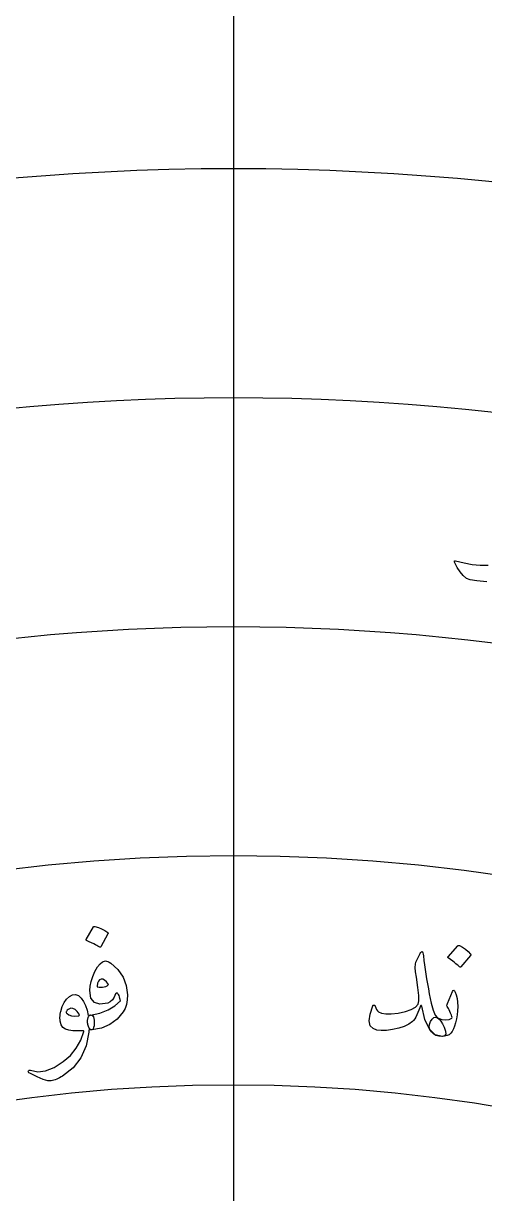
# Model space of a CAD drawing. Header units: millimetres. Extents: x -150 to 150, y -150 to 184.
# Drawn here: x -9.4 to 11.3, y 66.1 to 118.7 of the extents above; entities that cross this region are included whole.
import ezdxf

# ---------------------------------------------------------------- set-up
doc = ezdxf.new("R2010")
doc.units = ezdxf.units.MM
for name, color, linetype in [('ENGRAVE', 7, 'Continuous'), ('ENGRAVE_FINE', 8, 'Continuous'), ('GUIDE', 3, 'Continuous'), ('TEXT', 5, 'Continuous')]:
    doc.layers.add(name, color=color, linetype=linetype)

msp = doc.modelspace()

# ---------------------------------------------------------------- linework, layer by layer
at = {"layer": 'ENGRAVE'}
for radius in [132.75, 112.1737, 91.5975, 71.0212]:
    msp.add_circle((0, 0), radius, dxfattribs=at)
at = {"layer": 'ENGRAVE_FINE'}
for points in [[(0, 132.75), (0, 112.1737)], [(0, 112.1737), (0, 91.5975)], [(0, 91.5975), (0, 71.0212)], [(0, 71.0213), (0, 50.445)]]:
    msp.add_lwpolyline(points, dxfattribs=at)
for radius in [122.4619, 101.8856, 81.3094]:
    msp.add_circle((0, 0), radius, dxfattribs=at)
at = {"layer": 'GUIDE'}
msp.add_circle((0, 0), 137.25, dxfattribs=at)
at = {"layer": 'TEXT'}
msp.add_lwpolyline([(11.3706, 93.601), (10.9247, 93.6504), (10.6231, 93.7038), (10.4657, 93.7626), (10.3147, 93.8939), (10.1752, 94.0582), (10.047, 94.2556), (9.9302, 94.4861), (9.9196, 94.5223), (9.9233, 94.5448), (9.9414, 94.5536), (9.9739, 94.5488), (10.3511, 94.4531), (10.7193, 94.3886), (11.079, 94.3555), (11.4304, 94.3538)], dxfattribs=at)
for points in [[(-6.2737, 78.1113), (-6.2648, 78.1214), (-6.2517, 78.128), (-6.2345, 78.1312), (-6.2131, 78.1311), (-6.0583, 78.0845), (-5.9114, 78.024), (-5.7724, 77.9496), (-5.6415, 77.8614), (-5.6284, 77.8474), (-5.622, 77.833), (-5.6224, 77.818), (-5.6295, 77.8026), (-5.9479, 77.2123), (-5.9602, 77.1978), (-5.9771, 77.1933), (-5.9987, 77.1986), (-6.0248, 77.2138), (-6.0475, 77.2269), (-6.0831, 77.2465), (-6.1318, 77.2725), (-6.1936, 77.3048), (-6.2693, 77.3435), (-6.3602, 77.3883), (-6.4661, 77.4392), (-6.5871, 77.4961), (-6.6034, 77.5059), (-6.612, 77.5164), (-6.613, 77.5275), (-6.6063, 77.5393)], [(10.0786, 77.2622), (10.0894, 77.2702), (10.1035, 77.274), (10.1209, 77.2736), (10.1417, 77.269), (10.2826, 77.1913), (10.4128, 77.1016), (10.5325, 77), (10.6414, 76.8865), (10.6513, 76.8702), (10.6545, 76.8547), (10.651, 76.8402), (10.6409, 76.8266), (10.2086, 76.3152), (10.1936, 76.3036), (10.1762, 76.3027), (10.1564, 76.3124), (10.1341, 76.3327), (10.1148, 76.3502), (10.0842, 76.3768), (10.0423, 76.4123), (9.9889, 76.4568), (9.9233, 76.5103), (9.8443, 76.573), (9.7519, 76.6447), (9.646, 76.7256), (9.6322, 76.7385), (9.626, 76.7505), (9.6274, 76.7616), (9.6364, 76.7717)], [(8.5309, 76.8052), (8.553, 76.6066), (8.5783, 76.4044), (8.6067, 76.1985), (8.6382, 75.9889), (8.6727, 75.7748), (8.7101, 75.5551), (8.7502, 75.33), (8.7931, 75.0993), (8.8843, 74.6824), (8.9741, 74.3665), (9.0631, 74.1517), (9.1518, 74.0378), (9.2327, 73.9664), (9.3111, 73.8699), (9.3871, 73.7484), (9.4604, 73.6017), (9.5243, 73.4234), (9.5316, 73.2946), (9.4826, 73.2152), (9.3775, 73.1852), (9.0597, 73.2589), (8.8008, 73.5113), (8.5989, 73.9431), (8.4528, 74.5548), (8.4493, 74.565), (8.4436, 74.5727), (8.4358, 74.5777), (8.4258, 74.5803), (8.4182, 74.5797), (8.4104, 74.5764), (8.4022, 74.5703), (8.3938, 74.5614), (8.3623, 74.4687), (8.3257, 74.3708), (8.284, 74.268), (8.2372, 74.1601), (8.1879, 74.0585), (8.1388, 73.9746), (8.0899, 73.9085), (8.0411, 73.86), (7.8722, 73.7404), (7.6672, 73.6401), (7.4261, 73.5588), (7.149, 73.4961), (6.8701, 73.456), (6.6313, 73.4495), (6.4323, 73.4769), (6.2728, 73.5388), (6.1426, 73.67), (6.0962, 73.8856), (6.1339, 74.1855), (6.2567, 74.5697), (6.2665, 74.5819), (6.2788, 74.5902), (6.2936, 74.5946), (6.3108, 74.595), (6.3309, 74.5909), (6.3469, 74.5826), (6.3589, 74.5699), (6.3667, 74.5529), (6.3947, 74.468), (6.4275, 74.3966), (6.4651, 74.3388), (6.5075, 74.2945), (6.6461, 74.2281), (6.8395, 74.1975), (7.088, 74.2022), (7.3921, 74.2416), (7.7199, 74.3119), (7.979, 74.4014), (8.1693, 74.5107), (8.2905, 74.6403), (8.324, 74.7815), (8.3224, 75.0295), (8.2853, 75.3841), (8.2117, 75.8455), (8.178, 76.088), (8.1636, 76.2825), (8.1688, 76.4291), (8.1937, 76.5279), (8.381, 76.9114), (8.4013, 76.9517), (8.4212, 76.9799), (8.4408, 76.996), (8.4601, 77), (8.4816, 76.9859), (8.5007, 76.9488), (8.5171, 76.8885), (8.5309, 76.8052)], [(-5.7467, 76.579), (-5.694, 76.5754), (-5.6346, 76.5575), (-5.5685, 76.525), (-5.4956, 76.4781), (-5.179, 76.1901), (-4.9514, 75.856), (-4.8118, 75.4767), (-4.7591, 75.0527), (-4.7678, 74.8296), (-4.8009, 74.6291), (-4.8583, 74.4513), (-4.94, 74.296), (-5.2146, 73.9675), (-5.5415, 73.7224), (-5.9214, 73.56), (-6.3556, 73.4794), (-6.4006, 73.4862), (-6.4411, 73.5149), (-6.4771, 73.5654), (-6.5088, 73.6377), (-6.5217, 73.678), (-6.5316, 73.7196), (-6.5384, 73.7624), (-6.5421, 73.8064), (-6.5434, 73.8501), (-6.5432, 73.8921), (-6.5415, 73.9324), (-6.5382, 73.9709), (-6.5243, 74.0384), (-6.4989, 74.09), (-6.4618, 74.1259), (-6.4132, 74.146), (-5.9878, 74.2403), (-5.6222, 74.3779), (-5.3161, 74.5597), (-5.0692, 74.7865), (-5.0888, 74.8899), (-5.1097, 74.9719), (-5.132, 75.0323), (-5.1557, 75.0712), (-5.1832, 75.1042), (-5.208, 75.1253), (-5.2301, 75.1345), (-5.2495, 75.1317), (-5.2626, 75.1262), (-5.2729, 75.1189), (-5.2802, 75.11), (-5.2846, 75.0995), (-5.3456, 74.948), (-5.4255, 74.8286), (-5.5242, 74.7412), (-5.6417, 74.6858), (-5.991, 74.6311), (-6.2403, 74.7072), (-6.3906, 74.9151), (-6.4417, 75.2553), (-6.4286, 75.4541), (-6.3861, 75.6629), (-6.3138, 75.8816), (-6.2115, 76.1101), (-6.0995, 76.3084), (-5.9845, 76.4526), (-5.8668, 76.5428), (-5.7467, 76.579)], [(-5.934, 75.7594), (-6.0068, 75.7327), (-6.0609, 75.6729), (-6.0963, 75.5801), (-6.1129, 75.4543), (-6.1109, 75.4349), (-6.1083, 75.4211), (-6.1053, 75.4129), (-6.1019, 75.4104), (-6.0253, 75.3984), (-5.9486, 75.3947), (-5.8715, 75.3993), (-5.7942, 75.4123), (-5.7267, 75.4319), (-5.6718, 75.457), (-5.6296, 75.4877), (-5.5999, 75.5239), (-5.6929, 75.6367), (-5.7797, 75.7135), (-5.8601, 75.7544), (-5.934, 75.7594)], [(9.7514, 74.2386), (9.7177, 74.3166), (9.6845, 74.3842), (9.6517, 74.4414), (9.6193, 74.4882), (9.5968, 74.5277), (9.5869, 74.5711), (9.5897, 74.6185), (9.6053, 74.6699), (9.8336, 75.21), (9.8619, 75.256), (9.8921, 75.2661), (9.9242, 75.2403), (9.9582, 75.1786), (10.0046, 75.0511), (10.0381, 74.8999), (10.0589, 74.725), (10.0669, 74.5266), (10.0616, 74.3379), (10.0447, 74.1545), (10.0164, 73.9764), (9.9767, 73.8036), (9.9302, 73.6547), (9.8781, 73.5262), (9.8206, 73.4181), (9.7577, 73.3304), (9.6863, 73.2687), (9.5943, 73.2245), (9.4817, 73.198), (9.3485, 73.1889), (9.2148, 73.2007), (9.0934, 73.2379), (8.9843, 73.3005), (8.8874, 73.3886), (8.8167, 73.494), (8.7865, 73.6085), (8.7971, 73.7322), (8.8487, 73.865), (8.9184, 73.9703), (8.9933, 74.0329), (9.0733, 74.0526), (9.1583, 74.0295), (9.3517, 73.9561), (9.5248, 73.9289), (9.6779, 73.9479), (9.8113, 74.0133), (9.8169, 74.0345), (9.8088, 74.0792), (9.787, 74.1472), (9.7514, 74.2386)], [(-6.4938, 73.3853), (-6.6086, 72.7606), (-6.8432, 72.2241), (-7.1962, 71.7747), (-7.6672, 71.4105), (-7.734, 71.3713), (-7.8002, 71.3353), (-7.8658, 71.3027), (-7.9308, 71.2733), (-7.9948, 71.2476), (-8.0576, 71.2263), (-8.119, 71.2093), (-8.1791, 71.1966), (-8.3332, 71.2016), (-8.5438, 71.2604), (-8.8116, 71.3724), (-9.1375, 71.5371), (-9.1735, 71.562), (-9.1962, 71.5877), (-9.2054, 71.6141), (-9.2013, 71.6413), (-9.187, 71.6638), (-9.166, 71.6758), (-9.1383, 71.6775), (-9.1039, 71.6688), (-8.7775, 71.6023), (-8.4264, 71.6449), (-8.0488, 71.7963), (-7.6428, 72.0561), (-7.3166, 72.3398), (-7.0531, 72.6596), (-6.8526, 73.0161), (-6.7156, 73.4101), (-6.7182, 73.4234), (-6.7233, 73.4336), (-6.7308, 73.4409), (-6.7408, 73.4451), (-6.9924, 73.4365), (-7.2083, 73.4455), (-7.3885, 73.4724), (-7.5331, 73.5175), (-7.6499, 73.5979), (-7.7305, 73.7175), (-7.7749, 73.8764), (-7.7828, 74.0746), (-7.7814, 74.1011), (-7.7791, 74.1282), (-7.776, 74.1559), (-7.772, 74.1841), (-7.7672, 74.2133), (-7.7616, 74.244), (-7.7552, 74.2762), (-7.748, 74.3099), (-7.6834, 74.5301), (-7.5962, 74.716), (-7.4862, 74.8677), (-7.3537, 74.9849), (-7.2131, 75.0555), (-7.0789, 75.0674), (-6.9514, 75.0205), (-6.8309, 74.9149), (-6.7205, 74.7626), (-6.6313, 74.5821), (-6.5631, 74.3736), (-6.5159, 74.137), (-6.5015, 74.1385), (-6.4876, 74.1405), (-6.4742, 74.1428), (-6.4612, 74.1456), (-6.4483, 74.1483), (-6.4349, 74.1507), (-6.421, 74.1526), (-6.4065, 74.154), (-6.3561, 74.1477), (-6.3149, 74.119), (-6.2828, 74.0681), (-6.2601, 73.995), (-6.2463, 73.9136), (-6.2406, 73.8306), (-6.2431, 73.746), (-6.2537, 73.6598), (-6.2706, 73.5833), (-6.292, 73.5278), (-6.3179, 73.4934), (-6.3483, 73.4801), (-6.4864, 73.468), (-6.4862, 73.4545), (-6.4873, 73.4362), (-6.4898, 73.4131), (-6.4938, 73.3853)], [(-6.9195, 74.1826), (-7.0094, 74.3109), (-7.1031, 74.3986), (-7.2005, 74.4457), (-7.3015, 74.4522), (-7.3593, 74.4307), (-7.4098, 74.4004), (-7.4528, 74.3616), (-7.4884, 74.3141), (-7.499, 74.2897), (-7.4983, 74.2646), (-7.4864, 74.2387), (-7.4633, 74.212), (-7.3809, 74.1526), (-7.2668, 74.1176), (-7.121, 74.107), (-6.9433, 74.1206), (-6.9254, 74.1261), (-6.9154, 74.1382), (-6.9134, 74.157), (-6.9195, 74.1826)]]:
    msp.add_lwpolyline(points, close=True, dxfattribs=at)

doc.saveas('drawing.dxf')
